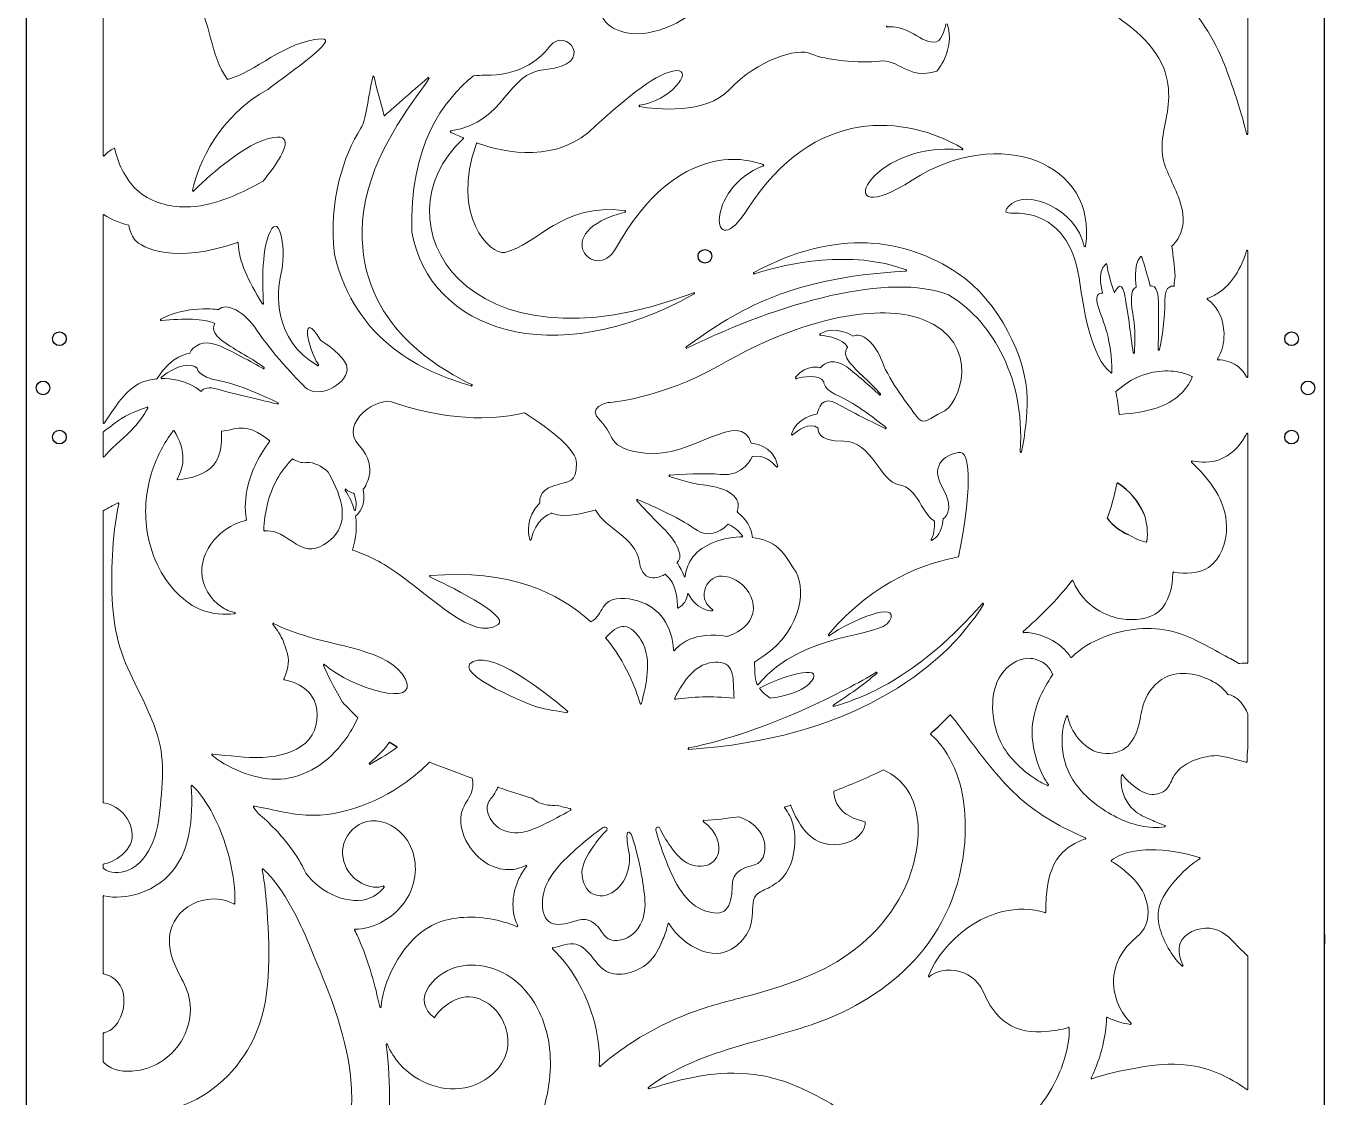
# Model space of a CAD drawing. Header units: millimetres. Extents: x -1155 to 475, y -31 to 1475.
# Drawn here: x -0.2 to 475.3, y 477.2 to 869.3 of the extents above; entities that cross this region are included whole.
import ezdxf

# ---------------------------------------------------------------- set-up
doc = ezdxf.new("R2010")
doc.units = ezdxf.units.MM
doc.layers.add('Layer3', color=4, linetype='Continuous')

msp = doc.modelspace()

# ---------------------------------------------------------------- linework, layer by layer
for p, q in [((0, 0), (0, 1475)), ((475.03, 0), (475.03, 1475))]:
    msp.add_line(p, q)
for centre, radius, start, end in [((314.97, 869.23), 0.25, 171.5086, 273.0367), ((126.93, 850.54), 0.25, 10.9656, 167.0957), ((147.06, 850.04), 0.25, 325.6518, 129.5283), ((224.41, 840), 0.25, 97.2543, 260.7682), ((131.03, 836.76), 0.25, 193.0095, 311.931), ((155.32, 830.6), 0.25, 99.3954, 244.2114), ((159.65, 828.18), 0.25, 312.6572, 68.7214), ((446.79, 829.88), 0.25, 193.4993, 0), ((32.01, 824.19), 0.25, 13.3178, 115.0514), ((164.86, 826.16), 0.25, 70.5614, 160.5948), ((342.4, 824.25), 0.25, 264.4355, 59.218), ((28.24, 821.95), 0.25, 180, 317.0898), ((269.56, 818.25), 0.25, 290.256, 68.0321), ((60.98, 809.08), 0.25, 168.5009, 314.5208), ((28.24, 799.95), 0.25, 55.7365, 180), ((218.98, 801.39), 0.25, 284.4435, 82.1734), ((77.22, 789.77), 0.25, 2.0003, 109.4997), ((387.34, 788.72), 0.25, 190.9645, 351.3236), ((407.93, 784.57), 0.25, 19.174, 131.0779), ((446.79, 786.83), 0.25, 0, 162.3316), ((321.83, 779.78), 0.25, 273.0703, 69.5096), ((395.14, 781.92), 0.25, 7.8741, 127.4144), ((266.31, 778.78), 0.25, 118.4166, 287.5536), ((244.27, 771.36), 0.25, 299.1926, 110.902), ((86.45, 767.74), 0.25, 211.2741, 3.7896), ((432.4, 769.34), 0.25, 110.1138, 235.5308), ((49.23, 761.69), 0.25, 120.1434, 274.7058), ((290.63, 756.31), 0.25, 123.7425, 263.9286), ((241.6, 751.56), 0.25, 125.5254, 296.1774), ((405.27, 749.73), 0.25, 187.2856, 357.1588), ((414.43, 750.89), 0.25, 177.1933, 348.3742), ((436.19, 747.29), 0.25, 149.1299, 268.478), ((86.75, 744.07), 0.25, 240.7316, 52.8084), ((106.63, 745.2), 0.25, 240.7207, 36.6701), ((397.01, 742.54), 0.25, 232.2312, 359.6144), ((47.59, 740.28), 0.25, 276.6778, 330.0873), ((49.53, 740.46), 0.25, 129.5676, 271.6469), ((162.81, 737.76), 0.25, 253.8277, 64.0834), ((281.69, 740.48), 0.25, 141.1159, 284.0411), ((426.38, 740.76), 0.25, 338.9123, 63.0278), ((446.79, 740.95), 0.25, 209.4215, 0), ((312.33, 734.43), 0.25, 227.7109, 40.6306), ((398.99, 735.34), 0.25, 130.9048, 190.6413), ((44.14, 729.44), 0.25, 329.5252, 107.4549), ((91.89, 731.13), 0.25, 257.1993, 64.3199), ((28.24, 724.07), 0.25, 180, 325.7624), ((400.18, 727.3), 0.25, 186.1632, 274.6591), ((53.83, 720.88), 0.25, 31.1445, 142.1636), ((280.23, 719.81), 0.25, 165.3774, 311.1204), ((314.38, 722.13), 0.25, 243.8813, 51.2882), ((446.79, 719.82), 0.25, 0, 152.7914), ((363.95, 713.45), 0.25, 175.9657, 348.4209), ((28.24, 711.82), 0.25, 180, 319.4317), ((426.61, 709.78), 0.25, 77.7793, 226.8011), ((235.42, 704.6), 0.25, 94.0351, 251.7575), ((274.68, 708.06), 0.25, 219.0646, 9.9626), ((55.37, 703.47), 0.25, 149.1495, 273.2692), ((116.79, 699.41), 0.25, 51.5789, 214.3014), ((399.3, 701.67), 0.25, 57.6228, 169.2875), ((386.07, 680.81), 24.95, 23.0984, 57.6228), ((33.54, 694.38), 0.25, 346.8424, 114.5799), ((119.65, 697.97), 0.25, 17.0558, 81.8315), ((223.6, 695.62), 0.25, 67.4407, 222.0348), ((120.14, 692.21), 0.25, 193.6733, 341.887), ((192.16, 690.66), 0.25, 62.6271, 108.65), ((208.15, 691.83), 0.25, 26.4055, 107.4592), ((260.29, 691.45), 0.25, 159.5462, 234.6367), ((80.2, 688.51), 0.25, 284.3401, 9.843), ((256.81, 686.56), 0.25, 65.536, 136.668), ((332.01, 688), 0.25, 4.3911, 68.1892), ((395.82, 689.08), 0.25, 159.842, 218.673), ((411.24, 701.42), 20, 218.673, 246.502), ((87.03, 684.72), 0.25, 177.19, 270.8029), ((184.42, 681.34), 0.25, 196.4672, 348.5966), ((261.78, 682.5), 0.25, 270.949, 37.1655), ((331.32, 681.27), 0.25, 146.1111, 298.6808), ((409.8, 680.6), 0.25, 258.6885, 352.424), ((238.35, 672.85), 0.25, 128.7757, 212.4919), ((147.75, 667.83), 0.25, 94.7626, 244.8013), ((233.76, 668.22), 0.25, 51.8072, 118.4396), ((240.86, 667.94), 0.25, 201.6004, 353.806), ((382.83, 665.98), 0.25, 22.1171, 142.1987), ((419.85, 669.07), 0.25, 79.2787, 178.8992), ((242.1, 661.1), 0.25, 27.0209, 173.6544), ((238.46, 656.48), 0.25, 178.0978, 298.1613), ((350.03, 657.63), 0.25, 328.2207, 138.6874), ((76.14, 654.32), 0.25, 275.6972, 79.0131), ((250.93, 655.46), 0.25, 275.7216, 54.6248), ((90.31, 650.3), 0.25, 62.5638, 217.3436), ((206.51, 651.43), 0.25, 227.1687, 298.1478), ((365.02, 647.49), 0.25, 131.1497, 269.6964), ((293.72, 646.34), 0.25, 139.9762, 305.5421), ((237.03, 640.93), 0.25, 183.0967, 317.9044), ((382.37, 638.38), 0.25, 212.3213, 314.2023), ((108.92, 635.29), 0.25, 49.0014, 201.6741), ((266.67, 636.26), 0.25, 120.3482, 184.2055), ((311.03, 632.39), 0.25, 309.0322, 121.1518), ((446.79, 636.25), 0.25, 271.393, 0), ((94.42, 630.17), 0.25, 155.1271, 258.3633), ((267.61, 628.37), 0.25, 203.6783, 319.9202), ((375.33, 631.88), 0.25, 325.574, 19.8385), ((237.45, 623.08), 0.25, 153.51, 277.642), ((439.79, 624.81), 0.25, 214.2557, 258.9832), ((197.8, 618.23), 0.25, 264.359, 49.1808), ((224.76, 621.34), 0.25, 195.9827, 344.6241), ((295.47, 620.44), 0.25, 123.1355, 285.9386), ((156.43, 800.84), 258.43, 312.4913, 314.6229), ((338.13, 616.72), 0.25, 38.7559, 134.6229), ((380.9, 616.37), 0.25, 8.3163, 156.116), ((331.16, 610.09), 0.25, 132.4913, 227.5826), ((132.89, 606.77), 0.25, 57.755, 145.3764), ((178.25, 678.68), 84.76, 237.755, 239.6731), ((135.32, 605.3), 0.25, 305.4963, 59.6731), ((242.39, 604.7), 0.25, 101.7402, 273.6847), ((68.03, 602.48), 0.25, 82.0837, 231.6155), ((125.64, 599.23), 0.25, 130.5114, 299.6468), ((446.51, 600.03), 0.25, 256.6173, 1.3161), ((401.02, 594.86), 0.25, 36.4016, 166.4987), ((60.42, 591.03), 0.25, 49.2662, 184.743), ((172.63, 590.29), 0.25, 71.2899, 158.3332), ((373.8, 591.45), 0.25, 247.8275, 35.4874), ((83.28, 583.43), 0.25, 78.5337, 215.5836), ((199.01, 582.45), 0.25, 301.2356, 76.2597), ((277.71, 583.11), 0.25, 104.9592, 218.3147), ((279.56, 583.61), 0.25, 21.3103, 105.609), ((247.88, 578.15), 0.25, 93.8518, 234.5139), ((416.54, 576.36), 0.25, 281.6667, 70.8322), ((387.44, 571.88), 0.25, 287.7896, 67.5097), ((182.81, 561.7), 0.25, 319.0213, 116.8298), ((397.27, 563.62), 0.25, 129.3746, 240.9074), ((429.27, 564.57), 0.25, 301.5601, 72.2985), ((86.4, 560.37), 0.25, 50.3992, 192.8816), ((130.62, 554.12), 0.25, 322.5296, 109.7525), ((28.24, 550.54), 0.25, 78.5814, 180), ((75.95, 548.14), 0.25, 244.174, 358.3371), ((372.83, 544.91), 0.25, 251.2364, 1.0692), ((120.23, 538.32), 0.25, 90.6764, 209.7885), ((179.51, 539.85), 0.25, 248.0812, 25.7622), ((235, 540.42), 0.25, 31.1256, 167.54), ((192.68, 531.55), 0.25, 101.2194, 227.1122), ((423.05, 525.36), 0.25, 227.8468, 25.64), ((28.24, 522.52), 0.25, 180, 255.3132), ((330.32, 521.48), 0.25, 157.3502, 305.3192), ((129.48, 510.21), 0.25, 191.7409, 355.3354), ((149.17, 506.55), 0.25, 231.8512, 330.545), ((395.56, 506.1), 0.25, 63.9657, 178.4405), ((404.1, 504.02), 0.25, 263.4625, 45.5651), ((28.24, 500.43), 0.25, 99.7625, 180), ((381.41, 502.34), 0.25, 0.5517, 108.8467), ((131.84, 496.26), 0.25, 23.6397, 187.4278), ((209.85, 488.64), 0.25, 176.4007, 311.1675), ((227.76, 480.49), 0.25, 129.4581, 282.4731), ((389.9, 484.13), 0.25, 152.4568, 288.5184), ((446.79, 480.12), 0.25, 233.5999, 0)]:
    msp.add_arc(centre, radius, start, end)
at = {"lineweight": 9}
for points in [[(447.04, 829.88), (447.04, 848.13), (447.04, 974.29), (447.04, 974.29)], [(27.99, 898.47), (27.99, 889.48), (27.99, 828.93), (27.99, 821.95)], [(249.25, 878.46), (224.53, 855.7), (201.27, 869.89), (213.12, 883.23)], [(418.41, 883.78), (426.35, 877.06), (432.68, 868.15), (436.96, 858.63)], [(73.54, 849.7), (66.89, 858.64), (67.63, 871.4), (61.74, 878.83)], [(392.12, 877.42), (401.78, 871.05), (412.22, 864.11), (416.21, 853.77)], [(191.57, 861.86), (197.46, 869.49), (208.83, 854.98), (190.05, 853.36)], [(323.22, 867.15), (319.77, 869.07), (316.06, 869.04), (314.98, 868.98)], [(332.06, 863.4), (328.85, 863.53), (327.3, 864.87), (323.22, 867.15)], [(336.49, 870.06), (336.08, 867.91), (334.8, 862.87), (332.06, 863.4)], [(333.17, 852.7), (333.17, 852.7), (340.06, 860.54), (336.97, 870.09)], [(73.54, 849.7), (83.34, 852.08), (94.84, 863.99), (107.98, 864.5)], [(107.98, 864.5), (114.61, 864.83), (97.24, 852.87), (88.28, 846.03)], [(167.88, 851.21), (179.34, 850.93), (187.21, 856.22), (191.57, 861.86)], [(257.3, 846.02), (267.58, 856.91), (282.12, 861.4), (287.1, 859.09)], [(287.1, 859.09), (292.07, 856.78), (305.37, 855.44), (312.22, 856.44)], [(312.22, 856.44), (319.08, 857.45), (322.39, 849.36), (333.17, 852.7)], [(436.96, 858.63), (438.36, 855.52), (439.54, 852.36), (440.67, 849.14)], [(190.05, 853.36), (174.94, 852.06), (176.21, 834.31), (155.27, 830.85)], [(163.55, 851.03), (164.99, 851.18), (166.44, 851.25), (167.88, 851.21)], [(208.37, 832.83), (219.75, 843.2), (231.35, 852.66), (237.81, 852.91)], [(237.81, 852.91), (244.42, 853.17), (235.31, 841.64), (224.38, 840.24)], [(416.21, 853.77), (417.65, 850.05), (418.25, 845.88), (417.99, 841.73)], [(122.39, 831.89), (124.25, 834.79), (124.73, 842.07), (126.68, 850.59)], [(147.26, 849.9), (139.95, 839.2), (126.85, 823.64), (123.3, 801.27)], [(127.17, 850.58), (128.03, 846.15), (129.73, 841.32), (130.79, 836.71)], [(131.2, 836.58), (132.91, 838.11), (141.14, 845.48), (146.9, 850.23)], [(141.04, 793.73), (139.87, 825.28), (152.6, 842.11), (163.55, 851.03)], [(440.67, 849.14), (442.9, 842.85), (444.97, 836.39), (446.55, 829.82)], [(88.28, 846.03), (70.61, 836.44), (62.73, 818.94), (60.73, 809.13)], [(224.37, 839.75), (230.36, 838.78), (248.53, 836.74), (257.3, 846.02)], [(417.99, 841.73), (417.58, 835), (414.93, 828.32), (415.76, 822.1)], [(342.53, 824.46), (321.94, 836.72), (288.06, 840.25), (263.84, 802.17)], [(164.95, 826.39), (175.07, 822.82), (194.68, 818.67), (208.37, 832.83)], [(387.59, 788.68), (392.22, 819.02), (356.14, 833.43), (324.19, 812.87)], [(61.15, 808.9), (64.36, 812.06), (80.34, 827.3), (90.54, 828.43)], [(90.54, 828.43), (98.03, 829.69), (94.07, 822.06), (88.46, 814.88)], [(112.69, 785.72), (110.41, 805.17), (116.06, 822.05), (122.39, 831.89)], [(159.82, 828), (127.4, 798.12), (159.87, 739.4), (244.18, 771.6)], [(155.21, 830.37), (156.05, 829.97), (157.62, 829.24), (159.74, 828.42)], [(269.65, 818.48), (265.38, 820.21), (238.65, 828.89), (215.51, 787.68)], [(324.19, 812.87), (293.04, 792.83), (307.42, 827.41), (342.37, 824)], [(28.42, 821.78), (29.44, 822.88), (30.58, 823.8), (31.9, 824.41)], [(32.25, 824.24), (33.66, 818.3), (36.6, 812.23), (41.34, 808.38)], [(175, 786.37), (169.59, 785.51), (155.18, 799.43), (164.63, 826.24)], [(263.84, 802.17), (250.25, 780.8), (248.13, 810.08), (269.65, 818.02)], [(415.76, 822.1), (416.51, 816.54), (420.05, 811.34), (422.01, 805.59)], [(88.46, 814.88), (87.81, 814.05), (87.19, 813.23), (86.6, 812.43)], [(41.34, 808.38), (45.93, 804.65), (52.2, 802.99), (58.21, 803)], [(72.21, 805.69), (77.05, 807.42), (81.68, 809.78), (86.6, 812.43)], [(359.41, 803.15), (365.4, 810.31), (384.48, 802.17), (387.1, 788.67)], [(58.21, 803), (63.05, 803), (67.72, 804.08), (72.21, 805.69)], [(219.01, 801.64), (195.89, 804.82), (186.95, 789.04), (175, 786.37)], [(422.01, 805.59), (423.2, 802.09), (423.81, 798.39), (422.9, 794.88)], [(27.99, 799.95), (27.99, 794.68), (27.99, 747.41), (27.99, 724.07)], [(37.39, 796.35), (34.39, 797.08), (31.05, 798.33), (28.38, 800.16)], [(89.08, 793.92), (92.85, 801.65), (95.19, 786.14), (93.06, 778.28)], [(123.3, 801.27), (118.79, 764.38), (145.95, 746.23), (162.92, 737.98)], [(215.51, 787.68), (208.3, 774.84), (190.33, 793.76), (219.04, 801.15)], [(372.15, 798.44), (363.46, 802.94), (355.57, 798.57), (359.41, 803.15)], [(39.54, 791.15), (38.37, 792.71), (37.58, 794.49), (37.39, 796.35)], [(266.19, 779), (296.54, 795.42), (321.71, 791.5), (340.75, 778.81)], [(385.79, 773.47), (384.43, 782.89), (382.15, 793.25), (372.15, 798.44)], [(422.9, 794.88), (422.29, 792.55), (421.01, 790.3), (419.2, 788.68)], [(77.13, 790.01), (54.54, 782.01), (42.09, 787.75), (39.54, 791.15)], [(77.47, 789.78), (77.71, 782.94), (80.98, 776.25), (86.23, 767.61)], [(86.69, 767.76), (86.42, 771.83), (85.69, 786.95), (89.08, 793.92)], [(244.39, 771.15), (192.27, 742.02), (147.41, 758), (141.04, 793.73)], [(162.74, 737.52), (145.56, 742.5), (120.41, 753.25), (112.69, 785.72)], [(321.92, 780.01), (301.85, 787.51), (278.25, 782.29), (266.39, 778.54)], [(407.77, 784.76), (404.85, 782.21), (406.15, 773.63), (406.15, 773.63)], [(411.31, 774.05), (409.76, 779.96), (408.54, 783.59), (408.17, 784.65)], [(419.2, 788.68), (419.72, 785.01), (420.13, 781.31), (420.43, 777.58)], [(446.55, 786.9), (444.57, 780.69), (441.41, 774.86), (436.09, 771.45)], [(447.04, 740.95), (447.04, 747.07), (447.04, 779.07), (447.04, 786.83)], [(394.99, 782.12), (391.35, 779.33), (393.88, 771.41), (393.88, 771.41)], [(398.2, 771.62), (396.16, 777.24), (395.55, 780.8), (395.39, 781.95)], [(93.06, 778.28), (91.42, 772.25), (90.22, 754.11), (106.5, 744.98)], [(241.45, 751.76), (257.93, 763.53), (276.87, 777.12), (321.85, 779.53)], [(337.48, 770.85), (315.99, 779.19), (276.04, 768.21), (241.71, 751.33)], [(401.83, 771.32), (400.59, 777.1), (398.2, 771.62), (398.2, 771.62)], [(414.28, 767.75), (414.37, 775.29), (411.31, 774.05), (411.31, 774.05)], [(420.08, 773.95), (420.08, 773.95), (416.44, 775.1), (416.62, 768.55)], [(420.43, 777.58), (420.02, 775.57), (420.08, 773.95), (420.08, 773.95)], [(363.7, 713.47), (365.74, 742.32), (351.46, 762.67), (337.48, 770.85)], [(396.86, 742.35), (389.9, 747.74), (387.06, 764.72), (385.79, 773.47)], [(393.88, 771.41), (393.88, 771.41), (390.48, 771.91), (392.08, 766.97)], [(405.02, 749.7), (404.34, 755.02), (402.78, 766.89), (401.83, 771.32)], [(406.15, 773.63), (403.66, 773.02), (404.27, 767.17), (405.2, 762.04)], [(436.09, 771.45), (434.92, 770.69), (433.65, 770.06), (432.31, 769.57)], [(70.21, 765.44), (70.21, 765.44), (58.06, 767.11), (49.1, 761.91)], [(84.39, 757.7), (79.73, 764.92), (73, 768.21), (70.21, 765.44)], [(253.41, 744.88), (289.5, 765.61), (315.43, 766.67), (328.02, 761.85)], [(392.08, 766.97), (394.12, 760.63), (397.34, 754.38), (397.26, 742.54)], [(414.18, 750.9), (414.43, 756.07), (414.24, 763.64), (414.28, 767.75)], [(416.62, 768.55), (416.78, 762.35), (415.57, 755.19), (414.68, 750.84)], [(432.26, 769.13), (432.93, 768.67), (433.56, 768.15), (434.13, 767.57)], [(434.13, 767.57), (437.15, 764.47), (438.55, 759.63), (438.28, 755.12)], [(49.25, 761.44), (57.66, 762.14), (64.95, 762.31), (68.88, 760.38)], [(328.02, 761.85), (350.17, 753.35), (341.57, 730.03), (334.89, 727.73)], [(405.2, 762.04), (405.83, 758.6), (405.68, 753.01), (405.52, 749.72)], [(68.88, 760.38), (68.88, 760.38), (67.13, 757.69), (70.69, 754.78)], [(101.89, 737.08), (99.21, 739.61), (89.06, 750.49), (84.39, 757.7)], [(103.21, 754.24), (101.6, 760.33), (104.32, 760.39), (107.56, 754.19)], [(302.6, 755.69), (302.6, 755.69), (295.9, 760.13), (290.49, 756.52)], [(313.25, 746.2), (310.63, 753.31), (305.5, 757.49), (302.6, 755.69)], [(70.29, 752.28), (64.49, 754.72), (60.76, 752), (59.76, 749.45)], [(86.62, 743.85), (82.65, 746.08), (74.84, 750.37), (70.29, 752.28)], [(70.69, 754.78), (75.53, 750.82), (81.72, 748.2), (86.9, 744.27)], [(106.83, 745.35), (105.82, 746.71), (104.51, 749.3), (103.21, 754.24)], [(107.56, 754.19), (107.56, 754.19), (117.81, 748.17), (117.31, 743.36)], [(290.61, 756.06), (292.67, 755.84), (298.99, 754.91), (300.51, 751.64)], [(300.51, 751.64), (300.51, 751.64), (298.5, 749.69), (300.99, 746.49)], [(438.28, 755.12), (438.12, 752.36), (437.35, 749.71), (435.97, 747.42)], [(59.76, 749.45), (59.76, 749.45), (52.74, 748.74), (47.8, 740.16)], [(300.18, 744.43), (295.68, 747.69), (291.99, 746.13), (290.64, 744.16)], [(436.18, 747.04), (438.53, 746.98), (440.97, 746.29), (442.91, 744.97)], [(49.38, 740.65), (55.08, 745.36), (60.51, 746.03), (62.41, 743.98)], [(62.41, 743.98), (62.41, 743.98), (62.25, 740.9), (70.72, 739.39)], [(117.31, 743.36), (116.74, 737.83), (106.71, 732.52), (101.89, 737.08)], [(212.77, 731.37), (212.77, 731.37), (232.3, 732.76), (253.41, 744.88)], [(290.64, 744.16), (290.64, 744.16), (285.6, 745.74), (281.49, 740.64)], [(281.75, 740.24), (283.86, 740.77), (290.1, 742.02), (291.87, 738.95)], [(312.16, 734.25), (309.09, 737.04), (303.56, 741.98), (300.18, 744.43)], [(300.99, 746.49), (304.28, 742.25), (308.89, 738.83), (312.52, 734.6)], [(325.31, 726.87), (323.51, 729.59), (315.86, 739.09), (313.25, 746.2)], [(398.82, 735.53), (406.59, 742.26), (413.6, 743.19), (418.8, 742.94)], [(418.8, 742.94), (421.47, 742.81), (424.14, 742.19), (426.5, 740.99)], [(442.91, 744.97), (444.43, 743.92), (445.64, 742.48), (446.57, 740.83)], [(28.44, 723.93), (32.47, 729.85), (36.34, 736.33), (41.94, 738.71)], [(41.94, 738.71), (43.69, 739.46), (45.63, 739.8), (47.62, 740.04)], [(49.54, 740.21), (52.15, 740.28), (58.91, 739.82), (63.85, 735.48)], [(69.97, 736.31), (66.56, 737.31), (64.8, 736.69), (63.85, 735.48)], [(70.72, 739.39), (77.26, 738.22), (87.73, 733.41), (92, 731.35)], [(291.87, 738.95), (291.87, 738.95), (291.15, 736.34), (298.1, 733.34)], [(426.62, 740.67), (425.67, 738.21), (424.03, 736.01), (422.06, 734.2)], [(91.84, 730.88), (87.2, 731.94), (75.96, 734.54), (69.97, 736.31)], [(121.73, 715.65), (113.91, 724.09), (129.25, 734.39), (134.61, 731.3)], [(296.88, 730.85), (290.76, 734.34), (290.19, 729.09), (289.31, 727.26)], [(298.1, 733.34), (303.35, 731.07), (311.14, 725.05), (314.53, 722.33)], [(399.93, 727.27), (399.65, 729.87), (399.26, 732.54), (398.74, 735.3)], [(422.06, 734.2), (417.44, 729.96), (411.02, 727.93), (400.2, 727.05)], [(44.06, 729.68), (39.73, 728.31), (35.46, 726.45), (31.9, 723.59)], [(39.37, 722.34), (41.27, 724.47), (42.91, 726.85), (44.35, 729.31)], [(134.61, 731.3), (157.18, 723.72), (173.8, 725.62), (182.21, 727.66)], [(182.21, 727.66), (192.2, 721.38), (201.3, 714.01), (201.28, 709.27)], [(210.01, 724.68), (204.53, 729.76), (212.77, 731.37), (212.77, 731.37)], [(265.23, 716.48), (261.3, 729.53), (243.4, 710.83), (226.37, 712.84)], [(314.27, 721.91), (310.36, 723.82), (301.55, 728.19), (296.88, 730.85)], [(334.89, 727.73), (330.85, 726.33), (328.57, 722), (325.31, 726.87)], [(31.9, 723.59), (30.8, 722.71), (29.31, 721.74), (27.99, 720.57)], [(75.78, 721.74), (80.8, 723.07), (85.12, 720.52), (89.05, 717.39)], [(226.37, 712.84), (212.03, 714.52), (215.5, 719.6), (210.01, 724.68)], [(289.31, 727.26), (289.31, 727.26), (281.55, 725.84), (279.99, 719.87)], [(280.4, 719.62), (282.01, 721.03), (286.71, 724.65), (289.69, 721.99)], [(27.99, 720.57), (27.99, 716.25), (27.99, 713.13), (27.99, 711.82)], [(28.94, 712.25), (32.15, 715.82), (36.15, 718.73), (39.37, 722.34)], [(46, 706.44), (47.71, 711.7), (50.26, 716.7), (53.63, 721.03)], [(54.04, 721.01), (55.96, 717.83), (57.39, 714.09), (57.23, 710.36)], [(68.39, 708.46), (71.04, 711.6), (71.5, 716.27), (71.27, 720.94)], [(71.27, 720.94), (72.54, 721.03), (74.03, 721.28), (75.78, 721.74)], [(289.69, 721.99), (289.69, 721.99), (289.03, 716.99), (299.08, 717.24)], [(446.1, 719.06), (443.92, 715.23), (440.58, 711.95), (436.53, 710.49)], [(446.57, 719.93), (446.42, 719.64), (446.26, 719.35), (446.1, 719.06)], [(447.04, 636.25), (447.04, 640.89), (447.04, 710.26), (447.04, 719.82)], [(89.05, 717.39), (85.35, 712.37), (82.36, 706.78), (80.94, 700.75)], [(123.24, 699.72), (123.24, 699.72), (129.54, 707.21), (121.73, 715.65)], [(274.92, 708.1), (273.48, 716.3), (265.23, 716.48), (265.23, 716.48)], [(299.08, 717.24), (309.13, 717.49), (312.63, 702.21), (319.35, 701.32)], [(28.43, 711.66), (28.6, 711.86), (28.77, 712.06), (28.94, 712.25)], [(57.23, 710.36), (57.12, 707.99), (56.37, 705.62), (55.16, 703.59)], [(91.62, 703.24), (93.15, 706.02), (95.09, 708.58), (97.34, 710.82)], [(97.34, 710.82), (98.99, 709.82), (100.62, 709.24), (102.25, 709.4)], [(102.25, 709.4), (105.3, 709.71), (107.98, 708.08), (110.39, 705.96)], [(201.28, 709.27), (201.25, 701.8), (198.75, 702.76), (192.94, 700.96)], [(253.98, 705.11), (262.67, 704.15), (265.57, 711.61), (265.57, 711.61)], [(265.57, 711.61), (270.05, 712.6), (273.24, 709.43), (274.48, 707.9)], [(335.23, 700.29), (330.16, 709.09), (337.11, 712.85), (341.97, 713.16)], [(341.97, 713.16), (345.52, 712.31), (345.95, 698.83), (341.14, 674.91)], [(426.44, 709.6), (433, 703.43), (439.13, 695.42), (439.23, 686.02)], [(436.53, 710.49), (433.43, 709.38), (429.9, 709.33), (426.66, 710.03)], [(44.01, 684.85), (42.99, 692.11), (43.75, 699.51), (46, 706.44)], [(55.38, 703.22), (60.1, 703.49), (65.53, 705.07), (68.39, 708.46)], [(110.39, 705.96), (116.35, 695.31), (116.9, 688.56), (113.37, 683.53)], [(247.67, 701.24), (243.85, 701.65), (237.86, 703.53), (235.34, 704.36)], [(235.4, 704.85), (238.85, 705.09), (248.68, 705.7), (253.98, 705.11)], [(80.94, 700.75), (80, 696.75), (79.75, 692.56), (80.44, 688.56)], [(86.78, 684.74), (87.09, 691.11), (88.51, 697.62), (91.62, 703.24)], [(119.89, 692.15), (119.36, 694.34), (118.19, 696.91), (116.58, 699.27)], [(116.94, 699.61), (117.82, 698.91), (118.76, 698.35), (119.69, 698.22)], [(120.38, 689.79), (121.71, 690.83), (124.28, 693.7), (123.24, 699.72)], [(192.94, 700.96), (187.13, 699.16), (187.82, 694.67), (187.82, 694.67)], [(260.06, 691.53), (261.97, 696.66), (257.25, 700.19), (247.67, 701.24)], [(319.35, 701.32), (325.99, 700.44), (328.34, 689.74), (332.11, 688.23)], [(335.44, 688.79), (335.44, 688.79), (340.31, 691.5), (335.23, 700.29)], [(395.59, 689.16), (396.99, 692.98), (398.19, 697.16), (399.05, 701.72)], [(33.44, 694.6), (31.58, 693.75), (29.75, 692.81), (27.99, 691.76)], [(31.4, 675.43), (31.75, 681.84), (32.34, 688.14), (33.78, 694.32)], [(119.89, 698.04), (120.12, 697.31), (121.02, 694.11), (120.38, 692.14)], [(187.82, 694.67), (182.54, 689.27), (183.53, 683.47), (184.18, 681.27)], [(232.91, 685.54), (228.73, 689.62), (224.95, 693.75), (223.42, 695.45)], [(223.7, 695.85), (227.17, 694.4), (238.76, 689.45), (244.39, 685.25)], [(27.99, 691.76), (27.99, 691.76), (27.99, 584.94), (27.99, 584.94)], [(119.4, 677.8), (120.57, 681.83), (121.03, 685.83), (120.38, 689.79)], [(184.66, 681.29), (186.14, 688.62), (191.28, 690.62), (192.08, 690.89)], [(192.27, 690.88), (196.64, 688.62), (206.53, 691.58), (208.07, 692.07)], [(208.37, 691.94), (211.63, 685.39), (222.94, 682.21), (224.3, 673.01)], [(265.7, 682.03), (265.24, 687.37), (261.02, 690.62), (260.15, 691.24)], [(409.02, 690.6), (410.18, 687.44), (410.49, 683.9), (410.05, 680.57)], [(55.18, 661.53), (49.02, 667.75), (45.24, 676.2), (44.01, 684.85)], [(80.26, 688.27), (76.39, 687.28), (72.73, 685.29), (69.82, 682.37)], [(238.2, 673.05), (240.65, 675.02), (237.8, 680.77), (232.91, 685.54)], [(244.39, 685.25), (250.5, 680.7), (255.78, 685.83), (256.63, 686.73)], [(256.91, 686.78), (259.13, 685.78), (260.78, 684.23), (261.98, 682.65)], [(332.26, 688.02), (332.33, 687.21), (332.52, 683.5), (331.11, 681.41)], [(331.44, 681.05), (332.85, 681.82), (335.21, 683.83), (335.44, 688.79)], [(439.23, 686.02), (439.29, 680.28), (437.11, 674.02), (432.61, 671.08)], [(69.82, 682.37), (66.34, 678.89), (63.93, 674.08), (64.11, 669.22)], [(91.46, 683.84), (90.04, 684.33), (88.53, 684.49), (87.03, 684.47)], [(103.04, 677.9), (98.97, 678.32), (95.6, 682.43), (91.46, 683.84)], [(113.37, 683.53), (110.98, 680.12), (106.72, 677.51), (103.04, 677.9)], [(243.23, 673.98), (246.18, 678.84), (253.73, 681.93), (261.08, 682.23)], [(261.08, 682.23), (261.32, 682.24), (261.55, 682.24), (261.78, 682.25)], [(265.7, 682.03), (269.4, 681.55), (272.81, 680.25), (275.33, 678.01)], [(409.75, 680.35), (407.46, 680.81), (405.29, 681.83), (403.27, 683.08)], [(34.81, 639.79), (30.99, 650.98), (30.76, 663.38), (31.4, 675.43)], [(119.28, 677.37), (119.32, 677.51), (119.36, 677.66), (119.4, 677.8)], [(135.19, 669.31), (129.17, 673.47), (123.97, 675.92), (119.28, 677.37)], [(275.33, 678.01), (277.89, 675.72), (279.54, 672.46), (281.66, 669.3)], [(224.3, 673.01), (225.56, 664.43), (232.55, 667.86), (233.64, 668.44)], [(240.63, 667.85), (239.69, 670.21), (238.53, 672.12), (238.14, 672.72)], [(241.11, 667.92), (241.31, 669.83), (241.98, 671.87), (243.23, 673.98)], [(341.14, 674.91), (330.25, 672.93), (310.42, 666.61), (293.53, 646.5)], [(432.61, 671.08), (429.08, 668.78), (424.12, 668.51), (419.9, 669.31)], [(64.11, 669.22), (64.29, 664.29), (67.13, 659.31), (71.31, 656.57)], [(172.58, 650.1), (163.46, 643.99), (148.62, 660.05), (135.19, 669.31)], [(147.64, 667.6), (152.59, 665.27), (177.4, 653.33), (172.58, 650.1)], [(206.34, 651.25), (194.75, 661.99), (176.45, 670.47), (147.73, 668.07)], [(233.91, 668.42), (238.2, 665.05), (238.27, 658.25), (238.21, 656.49)], [(251.06, 666.93), (248.86, 665.45), (247.49, 662.16), (248.16, 659.54)], [(260.82, 665.61), (257.82, 667.79), (253.8, 668.76), (251.06, 666.93)], [(281.66, 669.3), (285.47, 661.99), (283.29, 646.29), (266.54, 636.48)], [(364.86, 647.68), (370.56, 652.67), (376.91, 658.76), (382.63, 666.14)], [(400.72, 652.23), (396.06, 652.94), (387.05, 656.28), (383.06, 666.08)], [(419.6, 669.07), (419.5, 664.02), (418.13, 658.07), (414.45, 654.93)], [(64.36, 655.33), (60.9, 656.62), (57.82, 658.87), (55.18, 661.53)], [(238.58, 656.26), (240.71, 657.4), (241.64, 659.17), (241.85, 661.12)], [(248.43, 655.59), (246.03, 656.49), (243.71, 658.49), (242.32, 661.21)], [(265.83, 654.27), (266.74, 658.21), (264.59, 662.87), (260.82, 665.61)], [(71.31, 656.57), (72.8, 655.59), (74.47, 654.89), (76.19, 654.56)], [(212.02, 657.68), (210.59, 656.26), (209.85, 653.99), (208.33, 652.46)], [(223.76, 658.77), (219.64, 660.05), (214.66, 660.3), (212.02, 657.68)], [(233.11, 652.25), (230.93, 655.32), (227.75, 657.53), (223.76, 658.77)], [(350.24, 657.5), (334.98, 632.87), (300.45, 608.19), (242.4, 604.45)], [(248.16, 659.54), (248.57, 657.95), (249.74, 656.61), (251.08, 655.66)], [(293.87, 646.14), (301.15, 651.34), (320.09, 659.46), (315.87, 651.45)], [(295.53, 620.2), (307.96, 623.75), (327.07, 631.89), (349.84, 657.8)], [(76.16, 654.07), (72.19, 653.67), (68.06, 653.95), (64.36, 655.33)], [(208.33, 652.46), (207.83, 651.97), (207.25, 651.55), (206.62, 651.21)], [(236.78, 640.92), (236.57, 644.9), (235.39, 649.04), (233.11, 652.25)], [(250.96, 655.21), (250.11, 655.13), (249.23, 655.29), (248.43, 655.59)], [(257.39, 646.09), (261.36, 647.46), (264.97, 650.54), (265.83, 654.27)], [(414.45, 654.93), (411.03, 652), (405.62, 651.49), (400.72, 652.23)], [(94.01, 643.89), (93.09, 646.18), (91.62, 648.17), (90.11, 650.15)], [(90.42, 650.52), (93.74, 648.8), (97.33, 647.4), (101.01, 646.34)], [(218.78, 649.46), (216.39, 649.61), (213.9, 647.53), (211.95, 645.29)], [(224.88, 644.51), (223.41, 646.97), (221.15, 649.31), (218.78, 649.46)], [(256.28, 645.76), (251.17, 646.99), (245.43, 645.88), (242.81, 644.81)], [(315.87, 651.45), (312.53, 645.11), (284.51, 648.07), (267.8, 628.21)], [(365.02, 647.24), (369.1, 647.22), (373.34, 645.76), (376.84, 643.46)], [(394.19, 645.52), (402.23, 648.72), (411.36, 649.66), (419.54, 647.57)], [(419.54, 647.57), (426.34, 645.84), (432.49, 642.01), (438.72, 638.67)], [(95.54, 639.29), (95.03, 640.82), (94.52, 642.36), (94.01, 643.89)], [(101.01, 646.34), (111.74, 642.3), (133.27, 641.07), (138.64, 630.15)], [(224.52, 621.27), (222.94, 626.81), (219.38, 636.28), (211.95, 645.29)], [(227.18, 632.43), (227.51, 636.51), (227.18, 640.66), (224.88, 644.51)], [(242.81, 644.81), (240.73, 643.86), (238.76, 642.47), (237.22, 640.76)], [(256.28, 645.76), (256.65, 645.86), (257.02, 645.97), (257.39, 646.09)], [(376.84, 643.46), (378.97, 642.05), (380.83, 640.34), (382.15, 638.24)], [(382.54, 638.2), (385.82, 641.39), (389.85, 643.79), (394.19, 645.52)], [(41.38, 625.05), (38.99, 629.94), (36.53, 634.74), (34.81, 639.79)], [(94.19, 630.27), (95.48, 633.04), (96.27, 636.33), (95.54, 639.29)], [(163.47, 636.63), (171.67, 640.63), (194, 621.85), (197.97, 618.42)], [(356.91, 632.06), (359.12, 635.16), (362.64, 637.65), (366.37, 637.78)], [(366.37, 637.78), (368.9, 637.88), (371.53, 636.89), (373.41, 635.14)], [(438.72, 638.67), (440.41, 637.76), (442.1, 636.89), (443.75, 635.92)], [(108.69, 635.2), (109.95, 632.03), (112.21, 627.7), (115.6, 621.71)], [(138.64, 630.15), (143.87, 619.5), (119.22, 626.68), (109.09, 635.48)], [(186.65, 619.98), (186.65, 619.98), (154.44, 632.24), (163.47, 636.63)], [(249, 635.81), (244.68, 634.48), (241.92, 631.11), (239.67, 627.52)], [(242.33, 604.95), (271.63, 611.04), (300.08, 626.06), (310.9, 632.6)], [(256.63, 635.15), (254.88, 636.67), (251.65, 636.62), (249, 635.81)], [(258.73, 628.18), (258.6, 630.83), (258.29, 633.7), (256.63, 635.15)], [(267.34, 628.38), (266.36, 630.71), (266.61, 633.6), (266.42, 636.24)], [(268.22, 626.82), (275.68, 630.94), (292.13, 636.14), (287.31, 629.44)], [(373.41, 635.14), (374.37, 634.25), (375.13, 633.17), (375.57, 631.96)], [(416.76, 630.74), (422.04, 633.4), (429.03, 632.21), (434.36, 629.2)], [(443.75, 635.92), (443.75, 635.92), (446.04, 635.98), (446.8, 636)], [(104.3, 624.1), (102.12, 627.31), (98.15, 629.14), (94.37, 629.92)], [(225.01, 621.28), (226.01, 624.94), (226.88, 628.66), (227.18, 632.43)], [(258.97, 623.17), (258.82, 624.75), (258.81, 626.42), (258.73, 628.18)], [(267.38, 628.27), (267.36, 628.31), (267.35, 628.34), (267.34, 628.38)], [(287.31, 629.44), (285.18, 626.49), (279.56, 624.12), (272.22, 623.19)], [(311.19, 632.2), (306.21, 628.16), (300.92, 624.3), (295.33, 620.65)], [(353.6, 619.74), (353.53, 624.09), (354.35, 628.48), (356.91, 632.06)], [(375.54, 631.74), (371.65, 626.06), (368.58, 619.35), (368.13, 612.48)], [(409.06, 621.72), (410.43, 625.45), (413.21, 628.96), (416.76, 630.74)], [(434.36, 629.2), (436.45, 628.03), (438.29, 626.57), (439.59, 624.67)], [(49.42, 602.28), (48.44, 610.19), (44.97, 617.73), (41.38, 625.05)], [(104.52, 609.78), (106.98, 613.97), (107.02, 620.1), (104.3, 624.1)], [(239.67, 627.52), (238.78, 626.11), (237.97, 624.66), (237.23, 623.19)], [(258.97, 623.17), (250.55, 624), (243.64, 623.66), (237.49, 622.83)], [(272.22, 623.19), (270.69, 624.22), (269.23, 625.41), (268.22, 626.82)], [(439.75, 624.56), (441.26, 624.27), (442.68, 623.48), (443.83, 622.38)], [(121.23, 615.96), (119.25, 617.98), (117.37, 619.89), (115.6, 621.71)], [(197.78, 617.98), (194.36, 618.32), (190.68, 618.95), (186.65, 619.98)], [(357.35, 605.66), (354.94, 609.88), (353.69, 614.78), (353.6, 619.74)], [(407.08, 613.36), (407.81, 616.2), (408.06, 619.02), (409.06, 621.72)], [(443.83, 622.38), (445.43, 620.56), (446.44, 618.9), (447.04, 617.31)], [(121.23, 615.96), (120.22, 613.66), (118.96, 611.43), (117.53, 609.33)], [(338.33, 616.88), (340.36, 614.35), (342.33, 611.74), (344.29, 609.14)], [(379.23, 611.02), (379.47, 612.9), (379.91, 614.76), (380.67, 616.47)], [(381.15, 616.41), (381.3, 615.4), (381.6, 614.42), (381.98, 613.46)], [(381.98, 613.46), (383.17, 610.49), (385.14, 607.82), (387.63, 605.82)], [(447.04, 617.31), (447.04, 617.31), (447.04, 605.24), (447.04, 605.24)], [(91.07, 602), (96.37, 602.94), (101.86, 605.22), (104.52, 609.78)], [(117.53, 609.33), (111.9, 601.02), (103.73, 594.85), (94.67, 593.71)], [(334.84, 605.77), (333.68, 607.24), (332.39, 608.63), (330.99, 609.91)], [(344.29, 609.14), (350.36, 601.04), (356.34, 592.94), (363.86, 586.39)], [(368.13, 612.48), (367.81, 607.64), (368.78, 602.73), (370.55, 598.17)], [(381.22, 596.65), (379.27, 601.09), (378.6, 606.16), (379.23, 611.02)], [(402.24, 605), (404.82, 606.93), (406.25, 610.16), (407.08, 613.36)], [(125.48, 599.42), (129.04, 602.47), (131.21, 604.78), (132.68, 606.92)], [(135.47, 605.09), (132.96, 603.3), (129.81, 601.32), (125.77, 599.02)], [(343.6, 576.5), (343.5, 587.06), (341.12, 597.75), (334.84, 605.77)], [(368.35, 594.21), (363.94, 597.24), (359.96, 601.05), (357.35, 605.66)], [(387.63, 605.82), (389.09, 604.65), (390.73, 603.71), (392.55, 603.24)], [(392.55, 603.24), (395.79, 602.4), (399.61, 603.03), (402.24, 605)], [(447.04, 605.24), (446.85, 603.65), (446.72, 601.93), (446.76, 600.03)], [(49.14, 586.09), (49.62, 591.51), (50.08, 596.98), (49.42, 602.28)], [(69.54, 600.96), (68.99, 601.4), (68.43, 601.84), (67.87, 602.28)], [(68.06, 602.73), (69.56, 602.52), (71.06, 602.39), (72.56, 602.25)], [(94.67, 593.71), (86.11, 592.64), (76.76, 596.06), (69.54, 600.96)], [(72.56, 602.25), (78.7, 601.67), (84.76, 600.88), (91.07, 602)], [(138.87, 592.46), (141.93, 594.66), (144.79, 597.09), (147.43, 599.71)], [(163.14, 593.87), (158.25, 595.63), (153.03, 597.57), (147.43, 599.71)], [(428.28, 600.78), (425, 599.63), (421.79, 597.76), (420.03, 594.82)], [(435.62, 602.15), (433.13, 602.07), (430.69, 601.62), (428.28, 600.78)], [(446.46, 599.78), (444.25, 600.31), (437.31, 602.21), (435.62, 602.15)], [(313.64, 596.89), (307.29, 593.89), (301.24, 591.31), (295.43, 589.11)], [(313.64, 596.89), (317.41, 595.27), (320.41, 592.65), (322.48, 589.47)], [(370.55, 598.17), (371.45, 595.84), (372.57, 593.61), (374, 591.6)], [(394.97, 581.83), (389.11, 585.51), (383.93, 590.47), (381.22, 596.65)], [(400.78, 594.92), (400.58, 594.1), (400.57, 593.24), (400.62, 592.37)], [(404.9, 591.3), (403.52, 592.43), (402.25, 593.62), (401.22, 595.01)], [(420.03, 594.82), (419.02, 593.14), (418.49, 591.11), (417.13, 589.78)], [(60.17, 591.01), (61.11, 579.64), (59.93, 566.15), (51.72, 558.02)], [(63.72, 587.71), (62.78, 588.98), (61.76, 590.2), (60.58, 591.22)], [(99.78, 580.54), (113.29, 579.1), (127.47, 584.25), (138.87, 592.46)], [(163.14, 593.87), (163.42, 592.28), (163.44, 590.63), (163, 589.14)], [(172.4, 590.38), (172.12, 589.68), (171.76, 588.99), (171.34, 588.36)], [(185.06, 586.55), (181.21, 587.72), (177.1, 589.04), (172.71, 590.53)], [(373.7, 591.22), (371.82, 591.99), (370.05, 593.04), (368.35, 594.21)], [(400.62, 592.37), (400.87, 588.53), (402.54, 584.6), (405.36, 582.13)], [(411.93, 587.94), (409.29, 588.05), (406.97, 589.62), (404.9, 591.3)], [(417.13, 589.78), (415.84, 588.51), (413.8, 587.86), (411.93, 587.94)], [(27.99, 584.94), (28.09, 584.92), (28.19, 584.9), (28.29, 584.88)], [(46.18, 570.48), (48.21, 575.52), (48.68, 580.78), (49.14, 586.09)], [(74.47, 563.43), (72.45, 572.13), (69.08, 580.58), (63.72, 587.71)], [(163, 589.14), (162.34, 586.92), (160.66, 585.04), (159.75, 582.9)], [(171.34, 588.36), (170.4, 586.93), (169.18, 585.76), (168.76, 584.29)], [(187.75, 584.93), (186.79, 585.34), (185.87, 585.89), (185.06, 586.55)], [(194.12, 583.96), (192.04, 583.79), (189.79, 584.06), (187.75, 584.93)], [(296.92, 583.99), (296.04, 585.48), (295.54, 587.3), (295.43, 589.11)], [(322.48, 589.47), (326.82, 582.78), (327.06, 573.6), (325.29, 565.2)], [(363.86, 586.39), (370.78, 580.36), (379.01, 575.64), (387.54, 572.11)], [(28.29, 584.88), (31.35, 584.23), (34.16, 582.66), (36.09, 580.17)], [(36.09, 580.17), (38.12, 577.55), (39.2, 573.93), (38.38, 570.88)], [(84.66, 581.07), (84.66, 581.07), (83.64, 582.49), (83.08, 583.28)], [(83.33, 583.67), (85.07, 583.32), (86.81, 582.99), (88.55, 582.63)], [(96.48, 568.68), (93.07, 573.27), (89.02, 577.39), (84.66, 581.07)], [(88.55, 582.63), (92.29, 581.86), (96.01, 580.94), (99.78, 580.54)], [(159.75, 582.9), (158.01, 578.78), (159.14, 573.68), (161.7, 569.51)], [(168.76, 584.29), (168.16, 582.18), (169.21, 579.46), (170.79, 577.55)], [(188.82, 576.75), (192.36, 578.44), (195.81, 580.21), (199.14, 582.23)], [(199.07, 582.69), (197.46, 583.08), (195.81, 583.5), (194.12, 583.96)], [(279.33, 580.14), (278.83, 581.13), (278.21, 582.07), (277.52, 582.95)], [(279.49, 583.85), (278.87, 583.68), (278.26, 583.51), (277.65, 583.35)], [(281.19, 570.42), (281.3, 573.87), (280.8, 577.23), (279.33, 580.14)], [(279.79, 583.7), (279.86, 583.53), (279.93, 583.36), (280, 583.18)], [(280, 583.18), (282.38, 577.29), (285.91, 571.7), (291.75, 570.05)], [(306.99, 577.91), (303.15, 578.73), (298.99, 580.46), (296.92, 583.99)], [(412.39, 575.87), (406.21, 576.17), (400.31, 578.47), (394.97, 581.83)], [(405.36, 582.13), (407.15, 580.56), (409.41, 579.58), (411.63, 578.62)], [(124.51, 578.02), (120.7, 577.08), (117.3, 573.81), (116.12, 570.01)], [(137.86, 573.06), (134.51, 576.81), (129.19, 579.17), (124.51, 578.02)], [(170.79, 577.55), (173.14, 574.73), (176.67, 573.69), (179.96, 573.89)], [(179.96, 573.89), (183.07, 574.09), (185.98, 575.39), (188.82, 576.75)], [(211.05, 575.88), (208.08, 573.81), (205.28, 571.53), (202.52, 569.17)], [(212.32, 575.72), (212.08, 576.03), (211.47, 575.97), (211.05, 575.88)], [(212.41, 574.83), (212.48, 575.12), (212.49, 575.51), (212.32, 575.72)], [(230.84, 575.99), (230.49, 575.87), (230.34, 575.29), (230.28, 574.88)], [(231.69, 575.78), (231.44, 575.94), (231.09, 576.08), (230.84, 575.99)], [(235.7, 568.95), (234.14, 571.15), (232.69, 573.34), (231.69, 575.78)], [(247.74, 577.94), (249.21, 576.89), (250.57, 575.56), (251.58, 573.99)], [(260.61, 579.78), (256.33, 579.13), (252.09, 578.68), (247.87, 578.39)], [(264.44, 578.01), (263.24, 578.77), (261.95, 579.33), (260.61, 579.78)], [(270.16, 569.57), (269.76, 573.22), (267.35, 576.18), (264.44, 578.01)], [(305.81, 574.2), (306.54, 575.3), (307.01, 576.61), (306.99, 577.91)], [(328.48, 531.38), (338.33, 543.95), (343.74, 560.06), (343.6, 576.5)], [(411.63, 578.62), (413.29, 577.9), (414.93, 577.19), (416.62, 576.6)], [(416.59, 576.12), (415.22, 575.84), (413.8, 575.8), (412.39, 575.87)], [(38.38, 570.88), (37.57, 567.88), (34.92, 565.44), (32.06, 563.89)], [(141.29, 554.38), (143.29, 560.62), (142.33, 568.07), (137.86, 573.06)], [(207.21, 568.58), (208.79, 570.85), (210.4, 573.01), (212.41, 574.83)], [(220.32, 574.18), (219.73, 574.27), (219.72, 572.9), (219.77, 571.76)], [(219.77, 571.76), (219.91, 568.93), (220.47, 567.47), (220.64, 565.69)], [(221.24, 573.46), (221.01, 573.77), (220.6, 574.14), (220.32, 574.18)], [(223.11, 567.53), (222.58, 569.53), (221.97, 571.52), (221.24, 573.46)], [(230.28, 574.88), (231.19, 571.48), (232.36, 568.16), (233.61, 564.86)], [(251.58, 573.99), (253.23, 571.42), (253.96, 568.22), (252.87, 565.6)], [(291.75, 570.05), (296.6, 568.68), (303.05, 570.03), (305.81, 574.2)], [(387.52, 571.65), (383.98, 570.51), (380.56, 568.43), (378.21, 565.61)], [(36.9, 560.12), (41.46, 561.83), (44.41, 566.07), (46.18, 570.48)], [(102.2, 559.14), (100.65, 562.51), (98.7, 565.69), (96.48, 568.68)], [(116.12, 570.01), (115.06, 566.59), (115.79, 562.74), (117.84, 559.72)], [(161.7, 569.51), (165, 564.15), (170.65, 560.33), (176.52, 560.41)], [(202.52, 569.17), (199.3, 566.4), (196.15, 563.53), (193.55, 560.21)], [(203.28, 559.36), (203.38, 562.8), (205.26, 565.78), (207.21, 568.58)], [(225.8, 553.88), (225.12, 558.51), (224.3, 563.05), (223.11, 567.53)], [(242.83, 562.32), (239.72, 563.54), (237.62, 566.25), (235.7, 568.95)], [(268.07, 562.99), (269.78, 564.3), (270.43, 567.09), (270.16, 569.57)], [(275.32, 556.12), (279.31, 559.4), (281, 565.03), (281.19, 570.42)], [(411.12, 567.65), (407.44, 567.61), (403.73, 567.19), (400.37, 565.74)], [(429.34, 564.81), (423.49, 566.68), (417.34, 567.71), (411.12, 567.65)], [(32.06, 563.89), (30.75, 563.18), (29.39, 562.65), (27.99, 562.4)], [(27.99, 562.4), (27.99, 562.4), (27.99, 560.93), (27.99, 560.93)], [(76.2, 548.14), (76.35, 553.26), (75.64, 558.39), (74.47, 563.43)], [(176.52, 560.41), (178.65, 560.43), (180.8, 560.97), (182.69, 561.93)], [(183, 561.54), (181.87, 560.24), (180.96, 558.72), (180.21, 557.12)], [(220.64, 565.69), (220.96, 562.46), (220.04, 558.17), (217.61, 554.98)], [(233.61, 564.86), (235.07, 561), (236.67, 557.17), (238.85, 553.69)], [(250.72, 562.86), (248.56, 561.32), (245.36, 561.33), (242.83, 562.32)], [(252.87, 565.6), (252.42, 564.52), (251.67, 563.54), (250.72, 562.86)], [(258.98, 557.77), (259.79, 559.4), (261.62, 560.64), (263.58, 561.33)], [(263.58, 561.33), (265.19, 561.89), (266.88, 562.08), (268.07, 562.99)], [(325.29, 565.2), (322.14, 550.28), (312.66, 537.77), (300.76, 529.43)], [(378.21, 565.61), (374.78, 561.49), (373.62, 555.8), (373.22, 550.24)], [(400.37, 565.74), (399.21, 565.24), (398.09, 564.62), (397.11, 563.82)], [(397.15, 563.4), (399.01, 562.37), (400.71, 561.05), (402.34, 559.65)], [(421.54, 557.69), (423.96, 560.28), (426.48, 562.56), (429.4, 564.36)], [(27.99, 560.93), (28.04, 560.88), (28.1, 560.84), (28.15, 560.79)], [(28.15, 560.79), (30.51, 558.96), (34.02, 559.04), (36.9, 560.12)], [(51.72, 558.02), (45.86, 552.22), (36.41, 549.14), (28.28, 550.78)], [(86.16, 560.32), (87.28, 555.41), (87.65, 550.39), (87.99, 545.29)], [(89.98, 557.02), (88.93, 558.29), (87.82, 559.52), (86.56, 560.56)], [(105.05, 529.11), (100.93, 539.01), (96.75, 548.84), (89.98, 557.02)], [(113.45, 550.56), (108.89, 552.33), (105.09, 555.42), (102.2, 559.14)], [(117.84, 559.72), (120.22, 556.21), (124.38, 553.81), (128.52, 554)], [(180.21, 557.12), (177.8, 551.94), (177.08, 545.87), (179.53, 540.4)], [(193.55, 560.21), (191.02, 556.98), (189.01, 553.34), (188.79, 548.86)], [(206.56, 551.93), (204.31, 553.48), (203.21, 556.57), (203.28, 559.36)], [(258.19, 552.44), (258.33, 554.41), (258.22, 556.25), (258.98, 557.77)], [(402.34, 559.65), (405.03, 557.32), (407.53, 554.75), (409.02, 551.39)], [(414.36, 545.43), (415.05, 549.96), (418.19, 554.12), (421.54, 557.69)], [(130.82, 553.97), (129.58, 552.35), (127.9, 551.01), (126.04, 550.18)], [(128.52, 554), (129.21, 554.03), (129.9, 554.13), (130.54, 554.36)], [(129.55, 541), (134.96, 543.75), (139.42, 548.53), (141.29, 554.38)], [(209.95, 550.81), (208.76, 550.86), (207.55, 551.25), (206.56, 551.93)], [(217.61, 554.98), (215.7, 552.49), (212.87, 550.67), (209.95, 550.81)], [(225.98, 543.96), (226.7, 547.23), (226.28, 550.58), (225.8, 553.88)], [(238.85, 553.69), (240.96, 550.31), (243.63, 547.26), (247.66, 545.59)], [(255.3, 545.26), (257.25, 546.53), (257.99, 549.61), (258.19, 552.44)], [(267.02, 551.08), (268.15, 552.39), (270.3, 553.07), (272.07, 554.02)], [(272.07, 554.02), (273.24, 554.65), (274.26, 555.4), (275.32, 556.12)], [(27.99, 550.54), (27.99, 547.62), (27.99, 524.86), (27.99, 522.52)], [(53.94, 541.34), (56.28, 545.74), (61.14, 548.87), (66.15, 549.54)], [(66.15, 549.54), (69.49, 549.99), (72.89, 549.35), (75.84, 547.92)], [(126.04, 550.18), (122.17, 548.47), (117.51, 548.99), (113.45, 550.56)], [(188.79, 548.86), (188.66, 546), (189.26, 542.8), (191.14, 541.37)], [(265.48, 542.1), (265.98, 545.42), (265.26, 549.02), (267.02, 551.08)], [(373.22, 550.24), (373.09, 548.45), (373.04, 546.68), (373.08, 544.92)], [(409.02, 551.39), (410.79, 547.4), (411.14, 542.29), (409.02, 538.81)], [(87.99, 545.29), (89.04, 529.38), (89.79, 512.66), (83, 498.37)], [(169.73, 542.35), (162.43, 543.59), (154.66, 543.21), (148.36, 539.97)], [(179.41, 539.62), (176.33, 540.86), (173.08, 541.78), (169.73, 542.35)], [(199.09, 541.07), (201.04, 541.62), (202.79, 542.38), (204.51, 542.17)], [(204.51, 542.17), (206.38, 541.96), (208.22, 540.62), (209.56, 538.96)], [(219.82, 535.48), (223.21, 537.14), (225.23, 540.5), (225.98, 543.96)], [(247.66, 545.59), (250.23, 544.52), (253.36, 544.01), (255.3, 545.26)], [(253.97, 529.89), (259.47, 530.77), (264.55, 535.97), (265.48, 542.1)], [(357.32, 545.06), (349.67, 543.28), (343.1, 538.91), (337.86, 533.3)], [(372.75, 544.68), (368, 546.29), (362.42, 546.25), (357.32, 545.06)], [(418.99, 529.92), (415.95, 534.59), (413.57, 540.26), (414.36, 545.43)], [(-0.03, 537.37), (-0.24, 535.72), (-0.22, 534.08), (0, 532.46)], [(0, 537.58), (-0.01, 537.51), (-0.02, 537.44), (-0.03, 537.37)], [(52.61, 530.48), (51.87, 534.1), (52.21, 538.07), (53.94, 541.34)], [(122.25, 533.48), (121.59, 535.09), (120.88, 536.69), (120.02, 538.2)], [(120.23, 538.57), (123.44, 538.61), (126.63, 539.51), (129.55, 541)], [(148.36, 539.97), (141.51, 536.46), (136.39, 529.57), (133.09, 522.28)], [(179.53, 540.4), (179.59, 540.26), (179.66, 540.11), (179.73, 539.96)], [(191.14, 541.37), (193.05, 539.92), (196.28, 540.29), (199.09, 541.07)], [(209.56, 538.96), (210.67, 537.61), (211.44, 536.04), (212.73, 535.21)], [(232.93, 534.94), (233.66, 536.75), (234.34, 538.58), (234.76, 540.48)], [(235.22, 540.55), (236.92, 537.74), (239.24, 535.34), (242.05, 533.4)], [(409.02, 538.81), (407.78, 536.77), (405.68, 535.29), (403.91, 533.5)], [(433.11, 538.94), (428.8, 539.36), (423.6, 537.09), (422.23, 533.39)], [(443.06, 532.46), (440.63, 535.59), (437.3, 538.54), (433.11, 538.94)], [(475.03, 537.58), (475.04, 537.51), (475.05, 537.44), (475.06, 537.37)], [(475.06, 537.37), (475.27, 535.72), (475.25, 534.08), (475.03, 532.46)], [(129.24, 510.16), (127.58, 518.15), (125.36, 525.96), (122.25, 533.48)], [(192.63, 531.79), (195.5, 532.36), (198.43, 533.8), (201.08, 533.12)], [(201.08, 533.12), (202.28, 532.8), (203.43, 532.05), (204.44, 531.15)], [(212.73, 535.21), (214.59, 534.01), (217.52, 534.36), (219.82, 535.48)], [(227.45, 526.24), (230.15, 528.6), (231.63, 531.74), (232.93, 534.94)], [(242.05, 533.4), (245.58, 530.95), (249.89, 529.24), (253.97, 529.89)], [(337.86, 533.3), (334.62, 529.84), (331.89, 525.9), (330.09, 521.58)], [(403.91, 533.5), (400.73, 530.3), (398.56, 526.1), (398.01, 521.7)], [(422.23, 533.39), (421.34, 530.98), (422.07, 527.96), (423.27, 525.47)], [(59.66, 512.75), (58.48, 518.92), (53.9, 524.16), (52.61, 530.48)], [(118.8, 481.86), (117.67, 498.24), (111.44, 513.75), (105.05, 529.11)], [(207.33, 506.25), (204.52, 515.71), (199.59, 524.78), (192.51, 531.37)], [(204.44, 531.15), (207.36, 528.57), (209.18, 524.8), (212.3, 523.16)], [(300.76, 529.43), (289.76, 521.73), (276.7, 517.59), (263.72, 514.1)], [(293.49, 505.96), (306.9, 511.46), (319.53, 519.96), (328.48, 531.38)], [(422.88, 525.17), (421.38, 526.53), (420.14, 528.15), (418.99, 529.92)], [(447.04, 528.72), (447.04, 528.72), (443.06, 532.46), (443.06, 532.46)], [(447.04, 480.12), (447.04, 485.27), (447.04, 528.72), (447.04, 528.72)], [(175.8, 521.86), (168.94, 525.96), (159.85, 527.13), (152.5, 522.53)], [(212.3, 523.16), (216.61, 520.89), (223.4, 522.69), (227.45, 526.24)], [(330.46, 521.28), (332.25, 522.55), (334.39, 523.37), (336.64, 523.57)], [(336.64, 523.57), (340.92, 523.96), (345.59, 522.1), (348.2, 518.91)], [(28.17, 522.27), (30.18, 521.75), (32.02, 520.75), (33.3, 519.31)], [(33.3, 519.31), (36.16, 516.1), (36.26, 510.69), (34.35, 506.35)], [(133.09, 522.28), (131.32, 518.37), (130.07, 514.34), (129.73, 510.19)], [(152.5, 522.53), (148.39, 519.96), (144.82, 515.59), (145.66, 511.44)], [(188.77, 505.74), (186.21, 512.26), (181.88, 518.22), (175.8, 521.86)], [(348.2, 518.91), (349.8, 516.96), (350.62, 514.51), (351.85, 512.22)], [(398.01, 521.7), (397.54, 517.99), (398.23, 514.13), (399.78, 510.69)], [(151.27, 508.75), (153.88, 511.33), (157.24, 513.5), (160.79, 513.79)], [(160.79, 513.79), (164.08, 514.06), (167.53, 512.71), (170.2, 510.43)], [(263.72, 514.1), (257.96, 512.56), (252.21, 511.14), (246.6, 509.25)], [(57.19, 498.64), (59.54, 502.97), (60.56, 508.12), (59.66, 512.75)], [(145.66, 511.44), (146.06, 509.5), (147.41, 507.62), (149.01, 506.35)], [(170.2, 510.43), (174.86, 506.45), (177.15, 499.63), (175.76, 493.88)], [(246.6, 509.25), (238.96, 506.67), (231.57, 503.21), (224.63, 499.03)], [(351.85, 512.22), (354.1, 507.98), (357.7, 504.26), (361.99, 502.49)], [(399.78, 510.69), (400.87, 508.26), (402.4, 506.04), (404.27, 504.2)], [(34.35, 506.35), (33.19, 503.7), (31.28, 501.45), (28.69, 500.78)], [(149.38, 506.43), (149.87, 507.29), (150.54, 508.04), (151.27, 508.75)], [(190.94, 480.22), (192.41, 488.74), (191.94, 497.67), (188.77, 505.74)], [(209.6, 488.65), (209.97, 494.55), (209.04, 500.47), (207.33, 506.25)], [(266.68, 497.54), (275.73, 500.07), (284.77, 502.38), (293.49, 505.96)], [(395.31, 506.1), (395.22, 502.76), (394.7, 499.37), (393.94, 496.09)], [(404.07, 503.77), (401.17, 504.1), (398.34, 505.02), (395.67, 506.32)], [(27.99, 500.43), (27.99, 498.94), (27.99, 490.17), (27.99, 490.17)], [(28.69, 500.78), (28.53, 500.74), (28.36, 500.7), (28.19, 500.67)], [(361.99, 502.49), (366.63, 500.56), (372.09, 500.93), (377.19, 501.67)], [(377.19, 501.67), (378.61, 501.88), (380, 502.12), (381.33, 502.57)], [(381.66, 502.34), (381.69, 498.75), (381.07, 495.15), (380.06, 491.67)], [(40.22, 486.82), (47.59, 487.87), (53.79, 492.4), (57.19, 498.64)], [(83, 498.37), (77.71, 487.23), (67.84, 477.58), (55.79, 473.66)], [(131.59, 496.22), (133.44, 482.01), (133.54, 467.5), (129.9, 453.82)], [(136.65, 489.17), (134.74, 491.32), (133.21, 493.76), (132.07, 496.36)], [(224.63, 499.03), (219.46, 495.92), (214.54, 492.41), (210.01, 488.45)], [(234.87, 485.55), (244.78, 491.12), (255.73, 494.49), (266.68, 497.54)], [(393.94, 496.09), (392.97, 491.94), (391.61, 487.96), (389.68, 484.24)], [(27.99, 490.17), (28.18, 489.93), (28.38, 489.7), (28.59, 489.49)], [(175.76, 493.88), (174.25, 487.66), (168.44, 482.68), (162.06, 480.89)], [(380.06, 491.67), (378.03, 484.65), (374.44, 478.13), (369.75, 472.48)], [(28.59, 489.49), (31.32, 486.76), (35.96, 486.21), (40.22, 486.82)], [(162.06, 480.89), (153.02, 478.36), (142.84, 482.23), (136.65, 489.17)], [(227.6, 480.69), (229.85, 482.54), (232.33, 484.11), (234.87, 485.55)], [(268.63, 485.08), (255.95, 487.29), (242.51, 484.71), (230.25, 480.79)], [(285.82, 479.35), (280.36, 481.96), (274.58, 484.05), (268.63, 485.08)], [(389.98, 483.89), (395.21, 485.64), (400.59, 486.84), (406.06, 487.79)], [(406.06, 487.79), (412.32, 488.88), (418.69, 489.65), (424.93, 488.89)], [(424.93, 488.89), (432.11, 488), (439.11, 485.08), (445.17, 480.95)], [(116.57, 457.69), (118.67, 465.5), (119.36, 473.79), (118.8, 481.86)], [(230.25, 480.79), (229.44, 480.61), (228.63, 480.43), (227.82, 480.25)], [(445.17, 480.95), (445.67, 480.62), (446.16, 480.27), (446.64, 479.91)], [(179.88, 454.05), (185.31, 461.83), (189.32, 470.77), (190.94, 480.22)], [(299.28, 471.62), (294.95, 474.49), (290.5, 477.12), (285.82, 479.35)]]:
    msp.add_open_spline(points, degree=3, dxfattribs=at)
msp.add_open_spline([(340.75, 778.81), (355.92, 768.69), (366.23, 747.21), (366.23, 732.95), (366.23, 732.95), (366.23, 726.53), (365.55, 719.98), (364.2, 713.4)], degree=3, knots=[0.52631579, 0.52631579, 0.52631579, 0.52631579, 0.57894737, 0.57894737, 0.57894737, 0.57894737, 0.58752025, 0.58752025, 0.58752025, 0.58752025], dxfattribs=at)
at = {"layer": 'Layer3'}
for centre in [(248.26, 784.94), (12, 754.75), (463.03, 754.75), (6, 736.75), (469.03, 736.75), (12, 718.75), (463.03, 718.75)]:
    msp.add_circle(centre, 2.5, dxfattribs=at)

doc.saveas('drawing.dxf')
